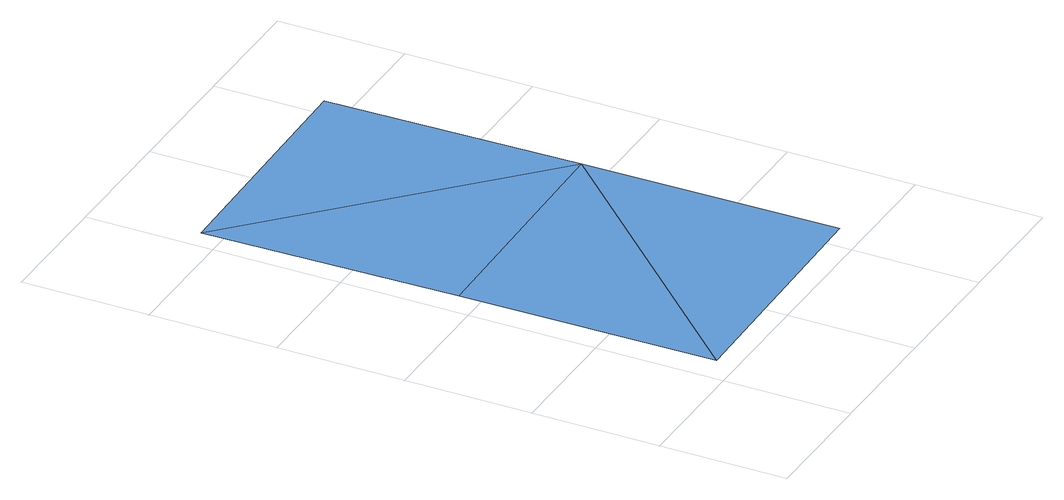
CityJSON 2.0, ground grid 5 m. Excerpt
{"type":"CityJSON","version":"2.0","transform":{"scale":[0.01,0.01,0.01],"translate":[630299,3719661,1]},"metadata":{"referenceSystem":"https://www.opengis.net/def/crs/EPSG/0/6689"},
"CityObjects":{
"waterbody1":{"type":"WaterBody","attributes":{"name":"福岡県津波浸水想定図","class":"1140","function":"2","WaterBodyTsunamiRiskAttribute.description":"1","WaterBodyTsunamiRiskAttribute.rank":"1"},"geometry":[{"type":"MultiSurface","lod":"1","boundaries":[[[0,1,2]],[[3,2,1]]]}]},
"waterbody2":{"type":"WaterBody","attributes":{"name":"福岡県津波浸水想定図","class":"1140","function":"2","WaterBodyTsunamiRiskAttribute.description":"1","WaterBodyTsunamiRiskAttribute.rank":"3"},"geometry":[{"type":"MultiSurface","lod":"1","boundaries":[[[3,1,4]],[[1,5,4]]]}]}
},
"vertices":[
[1115,103,76],[1096,1103,83],[116,84,76],[96,1083,83],
[77,2083,83],[1076,2102,83]
]}
